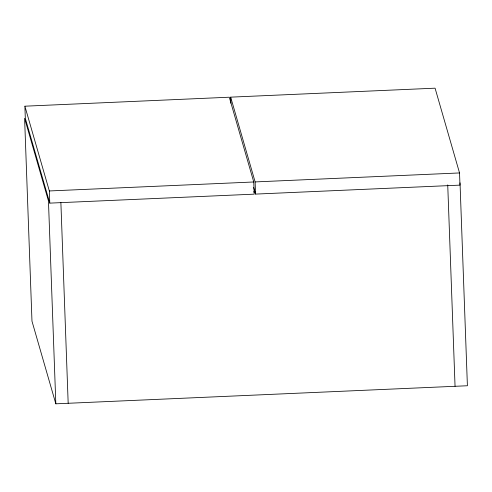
<?xml version="1.0" encoding="UTF-8"?>
<svg xmlns="http://www.w3.org/2000/svg" width="492" height="492" viewBox="0 0 492 492"><rect width="100%" height="100%" fill="white"/><g stroke="black" fill="none" stroke-linecap="round" stroke-linejoin="round"><path stroke-width="0.74" d="M24.877 106.192L229.29 97.213L253.755 181.978L254.198 194.155L49.784 203.128L25.32 118.363L24.877 106.192L49.341 190.958L49.784 203.128M230.883 103.24L230.662 97.152L435.076 88.179L459.54 172.944L459.983 185.121L255.569 194.094L253.657 187.458M49.341 190.958L253.755 181.978M230.662 97.152L255.127 181.923L459.54 172.944M253.472 191.917L255.004 191.849M55.83 403.821L48.456 200.914L24.6 118.277L31.98 321.178L55.83 403.821L467.4 385.753L460.02 182.846M447.732 184.918L455.051 386.294M255.127 181.923L255.569 194.094M60.885 202.673L68.179 403.28"/></g></svg>
